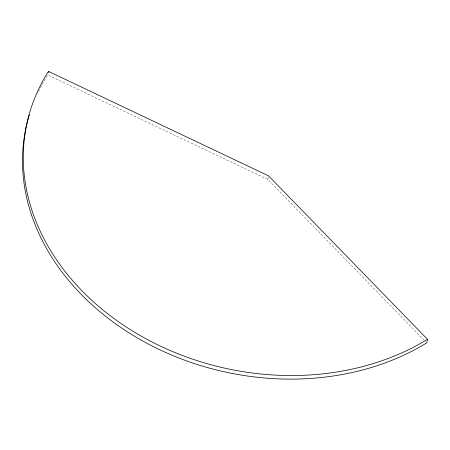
<?xml version="1.0" encoding="UTF-8"?>
<svg xmlns="http://www.w3.org/2000/svg" width="450" height="450" viewBox="0 0 450 450"><rect width="100%" height="100%" fill="white"/><g stroke="black" fill="none" stroke-linecap="round" stroke-linejoin="round"><path stroke-width="0.34" stroke-dasharray="2.25 1.69" d="M424.288 340.38L267.773 179.443L268.284 177.053M267.773 179.443L47.706 74.981A247.258 197.213 12.1 0 0 37.558 93.403"/><path stroke-width="0.67" d="M48.218 72.591L48.476 71.392L268.543 175.854L427.5 339.311L426.729 342.894A247.258 197.213 12.1 0 1 139.337 339.075A247.258 197.213 12.1 0 1 29.329 114.789M427.5 339.311A247.258 197.213 12.1 0 1 117.866 321.306A247.258 197.213 12.1 0 1 48.476 71.392"/></g></svg>
